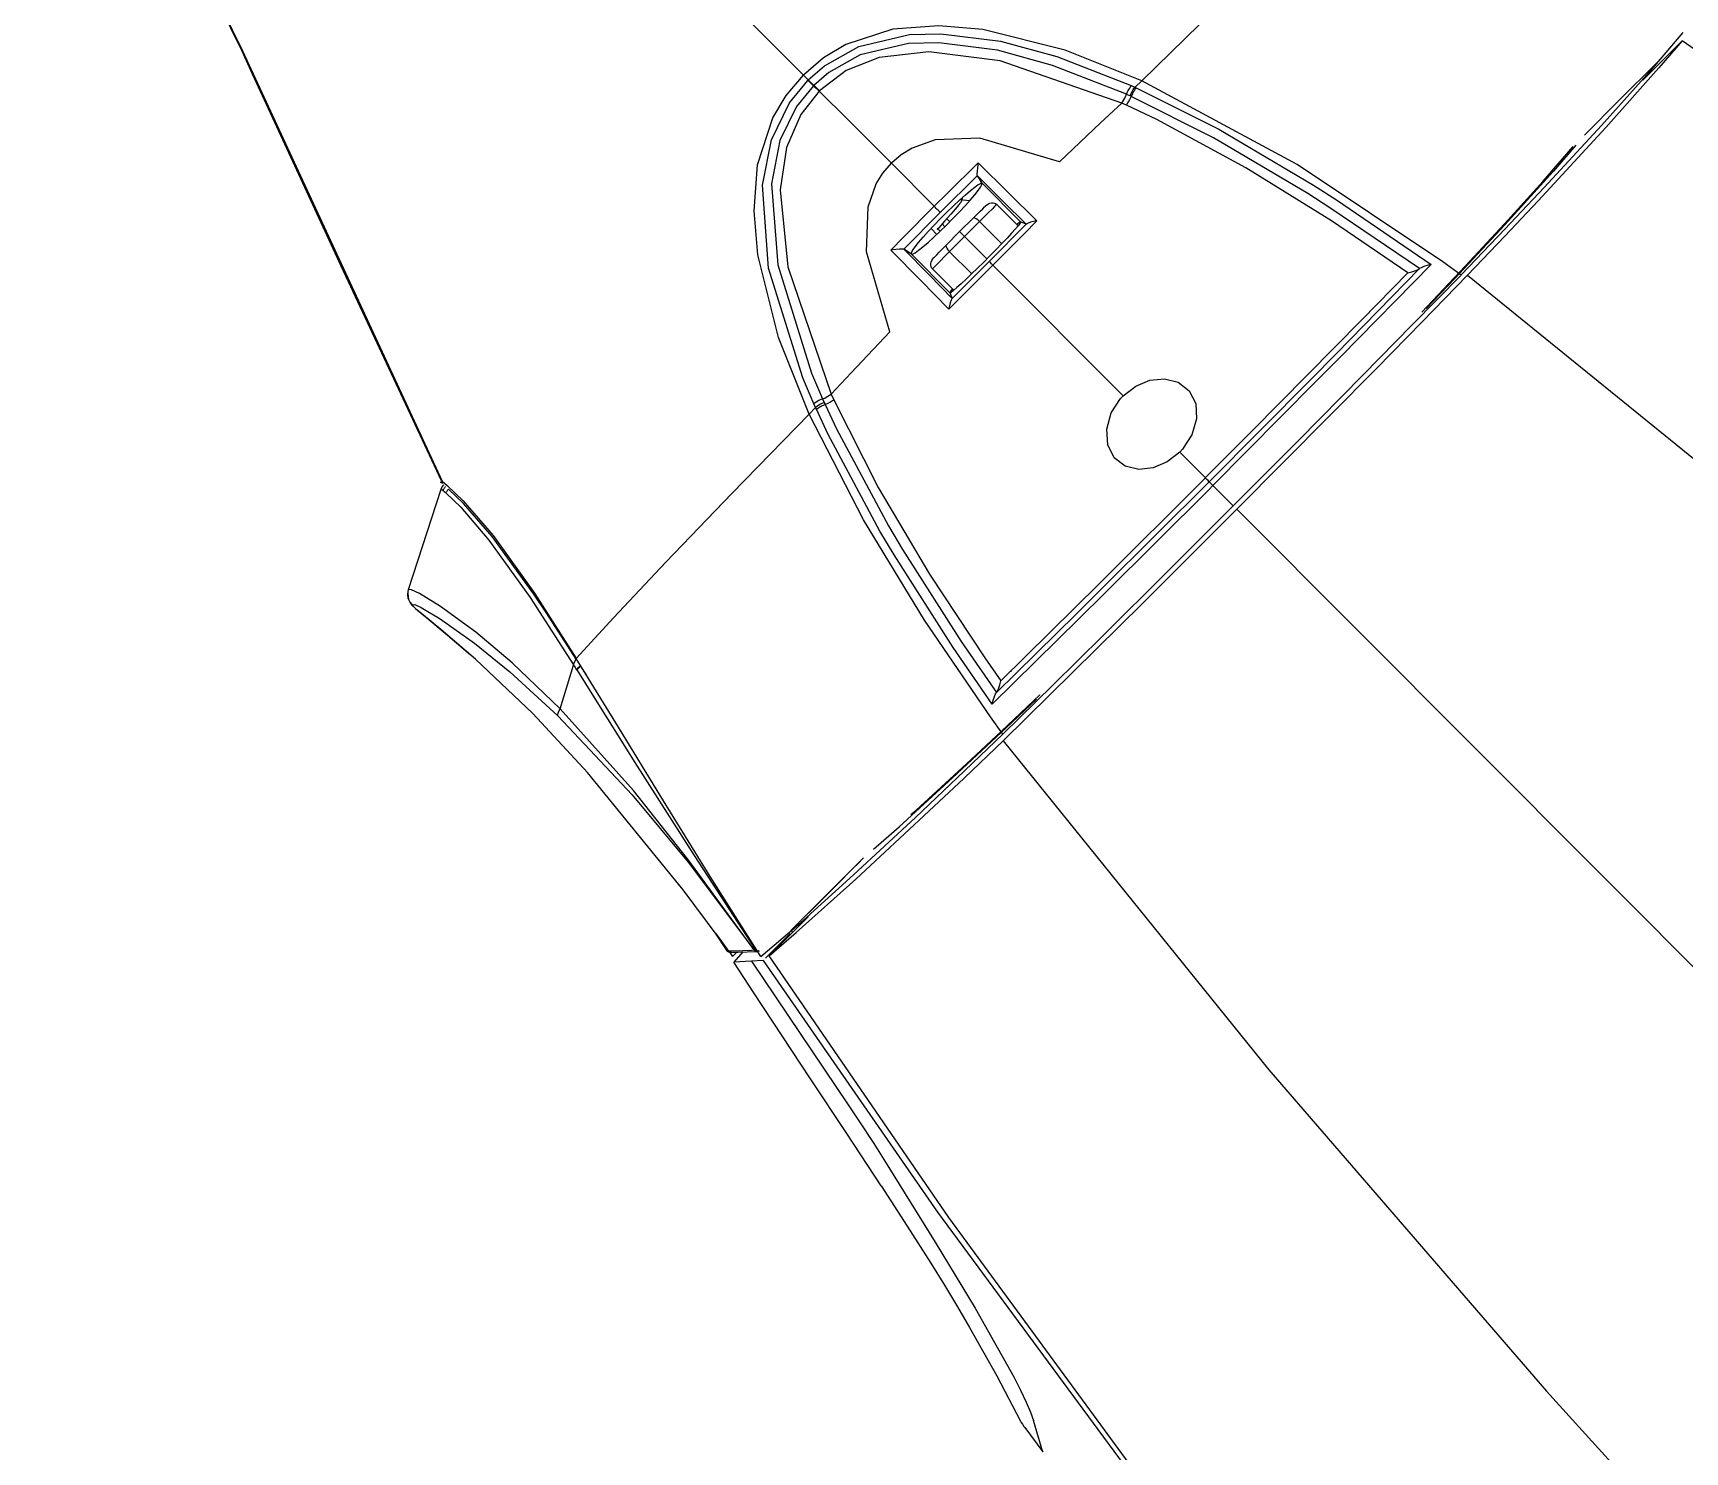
# Model space of a CAD drawing. Extents: x 45 to 722, y 209 to 689.
# Drawn here: x 58.7 to 121.1, y 463.8 to 517.4 of the extents above; entities that cross this region are included whole.
import ezdxf

# ---------------------------------------------------------------- set-up
doc = ezdxf.new("R2010")
doc.units = 0
doc.layers.add('7-10030_lineart', color=7, linetype='CONTINUOUS')

msp = doc.modelspace()

# ---------------------------------------------------------------- linework, layer by layer
at = {"layer": '7-10030_lineart', "color": 7}
for points in [[(87.788742, 515.785128), (78.03117, 525.560808), (70.29408, 533.312258)], [(74.122294, 500.467288), (70.331465, 508.579178), (66.984219, 515.829718), (66.574613, 516.713788), (58.689271, 532.733638)], [(58.720059, 532.731268), (66.597981, 516.703978), (74.141358, 500.453688)], [(100.5675, 515.573848), (103.84128, 518.776528), (106.44005, 521.278258), (108.38178, 523.110398), (109.76969, 524.383068)], [(100.56758, 515.573248), (97.671565, 516.724438), (94.564931, 517.506148), (92.904743, 517.654378), (91.165453, 517.521678), (89.394244, 516.943868), (88.551479, 516.436008), (87.788785, 515.785078)], [(99.991318, 515.063068), (97.199467, 516.154498), (95.11382, 516.728968), (92.897019, 517.008438), (91.754803, 516.979038), (89.933339, 516.555648), (88.746533, 515.890378), (88.184619, 515.402538), (88.145349, 515.439838), (88.092049, 515.489838), (88.030969, 515.546938), (87.968269, 515.605038), (87.968269, 515.605038), (88.5879, 516.144538), (89.875095, 516.868698), (91.79896, 517.320598), (92.980059, 517.352998), (95.23518, 517.072298), (97.357314, 516.491678), (100.17197, 515.394298)], [(121.00367, 517.401038), (119.64582, 515.800928), (117.93124, 513.889208), (115.7661, 511.547698), (114.27585, 509.966698), (112.62766, 508.241878)], [(99.812302, 514.733758), (99.812302, 514.733758), (95.223023, 516.331868), (92.518003, 516.672708), (90.646897, 516.457858), (89.402168, 515.961448), (88.396876, 515.196098), (88.384466, 515.207898), (88.314646, 515.275798), (88.255086, 515.333398), (88.206136, 515.381098), (88.184566, 515.402698)], [(120.98078, 517.085668), (120.10257, 516.059198), (118.08999, 513.808798), (115.53467, 511.039848), (114.27873, 509.703898), (112.87387, 508.232638)], [(119.49737, 515.599408), (120.98094, 517.085728)], [(140.4945, 503.189108), (130.83954, 510.278568), (120.98078, 517.085668)], [(120.02207, 516.258478), (118.60349, 514.838808), (117.28331, 513.517208)], [(88.000184, 502.982618), (86.851468, 505.884348), (86.070861, 508.996408), (85.923248, 510.660018), (86.055706, 512.402538), (86.632108, 514.176698), (87.139362, 515.021358), (87.788742, 515.785128)], [(88.17092, 515.388058), (87.526204, 514.602718), (86.901995, 513.313678), (86.585843, 511.678828), (86.814354, 508.627938), (88.095539, 504.530528), (88.509689, 503.561498), (88.446929, 503.537198), (88.364339, 503.495598), (88.271899, 503.441598), (88.179169, 503.381098), (87.762934, 504.356278), (86.472567, 508.500058), (86.24423, 511.629838), (86.580304, 513.349468), (87.257094, 514.740578), (87.953992, 515.590548)], [(87.788597, 515.784328), (87.968075, 515.604518)], [(87.953835, 515.589718), (87.968075, 515.604518), (87.968075, 515.604518)], [(88.170932, 515.388068), (88.131402, 515.425668), (88.078102, 515.475668), (88.016682, 515.532468), (87.953982, 515.590568)], [(88.18445, 515.402228), (88.1708, 515.387528)], [(88.170932, 515.387998), (88.192322, 515.367198), (88.223892, 515.337598), (88.260852, 515.302598), (88.302082, 515.264698), (88.344512, 515.224898), (88.387022, 515.185698), (89.484177, 514.086508), (91.1077, 512.459978)], [(99.991314, 515.063068), (100.015304, 515.126168), (100.057104, 515.208668), (100.111004, 515.301268), (100.172004, 515.394268)], [(100.171784, 515.393778), (100.308414, 515.332578), (100.308664, 515.332328)], [(100.57085, 515.571668), (100.31212, 515.331498)], [(112.63101, 508.239698), (111.93905, 508.736968), (106.4322, 512.408548), (100.57085, 515.571668)], [(88.387011, 515.185788), (88.387011, 515.185788), (87.691127, 514.302378), (87.152017, 513.049708), (86.909776, 511.459068), (87.197142, 508.545858), (88.839131, 503.740318), (88.839131, 503.740318)], [(88.396882, 515.196098), (88.386982, 515.185698), (88.386982, 515.185698)], [(99.81229, 514.733748), (99.8537, 514.796348), (99.89289, 514.859848), (99.92785, 514.922148), (99.95682, 514.978948), (99.97862, 515.028048), (99.99127, 515.063348)], [(99.987042, 514.655828), (100.042892, 514.741128), (100.066092, 514.778728), (100.117292, 514.870728), (100.153792, 514.948428), (100.166592, 514.984928)], [(100.126894, 515.001548), (99.99112, 515.062548)], [(100.166564, 514.983538), (100.126964, 515.001538), (100.151564, 515.064738), (100.192964, 515.146938), (100.247464, 515.239638), (100.308664, 515.332338)], [(100.34893, 515.315758), (100.31763, 515.270058), (100.28763, 515.223058), (100.25913, 515.175958), (100.23313, 515.130358), (100.21043, 515.087558), (100.19113, 515.048158), (100.17683, 515.013758), (100.16653, 514.984858)], [(111.05681, 508.481648), (107.70699, 510.757148), (106.83884, 511.314038), (103.27529, 513.421188), (100.16653, 514.984858)], [(100.31207, 515.331478), (100.35227, 515.313578)], [(100.35227, 515.313578), (103.47687, 513.744178), (107.0543, 511.631898), (107.92518, 511.073628), (111.50162, 508.641368)], [(99.812233, 514.734348), (99.010267, 513.984908), (97.458074, 512.519358)], [(99.987045, 514.655838), (99.812233, 514.734338)], [(110.61832, 508.322228), (107.72673, 510.288678), (104.50264, 512.290888), (101.13568, 514.111898), (99.987045, 514.655828)], [(97.458074, 512.519398), (94.450416, 513.401308), (92.75713, 513.341408), (91.889668, 513.034658), (91.480269, 512.779878), (91.107625, 512.460568)], [(111.147704, 506.840358), (112.785364, 508.575728), (114.268404, 510.178818), (115.723384, 511.785688), (116.867114, 513.098238)], [(116.96048, 513.137038), (116.11404, 512.166578), (114.2752, 510.140138), (112.38634, 508.110408), (111.30604, 506.971508)], [(88.839062, 503.740838), (89.586432, 504.543618), (91.049271, 506.098688), (90.168661, 509.111588), (90.228751, 510.808358), (90.534926, 511.677428), (90.789239, 512.087588), (91.107624, 512.460588)], [(92.72781, 510.837388), (91.107624, 512.460588)], [(92.727811, 510.837438), (92.727811, 510.837438), (93.214224, 511.323218), (94.381801, 512.480098)], [(94.38194, 512.479188), (94.38112, 512.475188), (94.35707, 512.295208), (94.34369, 512.153178), (94.33989, 512.065078), (94.34129, 512.017078), (94.34759, 511.992478)], [(94.381801, 512.480098), (95.532337, 511.342288), (96.604223, 510.282608)], [(91.863719, 509.026658), (91.912269, 509.031658), (92.002959, 509.081358), (92.133847, 509.173858), (92.299778, 509.305628), (92.495599, 509.473008), (92.714644, 509.669818), (92.949654, 509.889828), (93.192955, 510.125868), (93.436451, 510.369808), (93.672048, 510.613568), (93.891653, 510.849008), (94.08844, 511.068798), (94.255165, 511.264648), (94.387027, 511.431228), (94.479067, 511.562018), (94.529007, 511.653218), (94.534407, 511.701818)], [(91.864103, 509.078978), (91.913113, 509.169778), (92.005153, 509.300568), (92.137015, 509.467148), (92.304078, 509.663328), (92.500864, 509.883118), (92.720806, 510.118908), (92.956741, 510.362998), (93.200574, 510.607278), (93.444212, 510.843658), (93.67956, 511.064008), (93.898942, 511.261158), (94.094762, 511.428528), (94.260694, 511.560298), (94.391244, 511.652498), (94.482194, 511.701898)], [(94.349389, 511.989688), (92.958067, 510.605558)], [(94.347546, 511.992598), (94.349546, 511.989598)], [(96.221015, 510.174368), (96.199625, 510.160668), (95.317378, 511.033738), (94.348103, 511.991968), (94.347589, 511.992488)], [(94.34952, 511.989948), (94.514024, 511.733908)], [(94.482191, 511.701888), (94.513891, 511.733688)], [(94.514021, 511.733918), (94.534561, 511.702518)], [(94.534558, 511.702528), (95.989901, 510.244488)], [(93.787801, 511.164118), (93.786881, 511.150818), (93.776341, 511.094518), (93.755951, 511.038618), (93.726461, 510.984318), (93.688191, 510.934118)], [(94.060498, 511.043438), (93.704906, 511.078738)], [(91.088534, 509.180668), (91.570084, 509.669288), (92.727809, 510.837388)], [(92.95804, 510.605298), (91.576814, 509.211728)], [(92.95804, 510.605298), (92.94934, 510.614298), (92.93265, 510.630998), (92.90877, 510.654898), (92.87873, 510.684998), (92.84407, 510.719698), (92.80607, 510.757798), (92.76678, 510.797198), (92.72775, 510.836298)], [(93.691814, 510.930328), (93.690014, 510.928328), (93.640664, 510.871728), (93.525784, 510.740178), (93.349167, 510.538018), (93.116371, 510.271868), (92.83557, 509.950418)], [(94.440171, 510.262408), (94.377731, 510.320208), (94.315471, 510.364308), (94.259471, 510.390008), (94.214591, 510.394008), (94.193431, 510.384008), (94.192431, 510.383008)], [(94.192511, 510.382948), (94.340595, 510.527188), (94.46557, 510.649308), (94.56331, 510.744608), (94.63052, 510.810408), (94.66476, 510.843708), (94.66876, 510.847708)], [(95.089429, 510.904898), (95.089429, 510.904898), (95.069869, 510.885298), (95.010419, 510.827298), (94.913949, 510.732698), (94.783161, 510.604238), (94.622518, 510.446898), (94.437255, 510.264898)], [(94.665382, 510.851208), (94.716032, 510.893708), (94.771332, 510.927508), (94.829682, 510.951508), (94.888622, 510.964808), (94.946032, 510.966808), (94.999282, 510.957808), (95.047262, 510.937408), (95.087672, 510.906408)], [(95.894201, 510.098528), (95.08873, 510.905498)], [(92.82797, 509.776188), (92.606382, 509.998188)], [(92.953625, 509.896188), (92.837824, 510.012198)], [(93.130673, 510.065588), (93.024115, 510.172348)], [(93.182457, 509.371278), (93.680648, 509.883768)], [(93.318734, 510.246178), (93.198825, 510.366308)], [(95.966448, 510.189858), (95.899308, 510.103058), (95.793548, 509.978588), (95.651768, 509.820588), (95.479283, 509.633898), (95.281312, 509.424748), (95.063332, 509.199168), (94.832763, 508.964568), (94.596687, 508.728048), (94.362523, 508.497058), (94.137691, 508.279008), (93.928598, 508.080328), (93.742248, 507.907528), (93.584885, 507.765818), (93.460639, 507.659868), (93.373989, 507.592568)], [(93.680522, 509.884618), (93.684122, 509.880618), (93.694652, 509.870018), (93.711602, 509.853018), (93.734712, 509.829818), (93.762702, 509.801818), (93.794542, 509.769918), (93.829202, 509.735218), (93.865402, 509.698918)], [(93.680532, 509.884128), (94.192411, 510.383588)], [(94.441445, 510.261608), (93.865392, 509.699408)], [(94.440145, 510.262608), (94.441445, 510.261608)], [(95.281322, 509.420178), (94.441445, 510.261608)], [(94.946635, 508.613968), (94.893225, 508.667468), (94.849575, 508.711168), (94.820305, 508.740468), (94.807725, 508.753068), (96.205507, 510.159108), (96.221017, 510.174608)], [(96.604223, 510.282608), (96.121132, 509.795538), (94.946514, 508.614618)], [(95.989776, 510.244228), (95.952006, 510.228028), (95.871246, 510.167728), (95.844736, 510.146328)], [(95.966445, 510.189828), (96.011975, 510.235428)], [(96.011971, 510.235488), (95.989901, 510.244488)], [(96.199583, 510.161028), (96.011975, 510.235428)], [(96.604339, 510.281848), (96.600439, 510.281028), (96.526719, 510.268428), (96.367967, 510.232828), (96.271537, 510.201028), (96.221017, 510.174628)], [(93.281952, 506.954128), (92.223894, 508.027658), (91.088534, 509.180668)], [(91.574362, 509.214148), (91.549512, 509.220148), (91.501932, 509.222148), (91.413622, 509.218148), (91.2722, 509.205048), (91.092213, 509.180648), (91.088613, 509.180158)], [(91.57692, 509.212508), (91.57432, 509.214508)], [(91.574366, 509.214118), (91.57488, 509.213608), (92.53134, 508.242528), (93.402458, 507.358308), (93.388768, 507.336908)], [(91.832162, 509.047328), (91.576937, 509.212468)], [(92.718095, 508.893428), (92.722095, 508.897428), (92.755305, 508.931728), (92.820975, 508.999028), (92.916485, 509.097328), (93.038378, 509.222528), (93.182354, 509.370888)], [(93.182361, 509.371058), (93.181061, 509.370058), (93.171561, 509.349158), (93.175661, 509.303858), (93.201651, 509.248058), (93.245691, 509.185658), (93.303411, 509.123058)], [(93.865518, 509.698558), (93.304695, 509.121778), (93.303395, 509.122778)], [(94.718364, 508.844848), (93.865392, 509.699408)], [(91.864108, 509.078948), (91.832068, 509.046848)], [(91.863828, 509.027088), (91.832158, 509.047288)], [(91.863828, 509.027088), (93.319171, 507.569038), (93.328071, 507.546638)], [(92.662026, 508.471108), (92.630466, 508.511508), (92.608956, 508.559408), (92.599056, 508.613308), (92.600756, 508.671108), (92.613476, 508.730708), (92.637496, 508.789808), (92.671566, 508.845508), (92.714416, 508.897208)], [(93.300379, 509.125908), (93.118711, 508.940308), (92.961326, 508.779028), (92.833442, 508.648328), (92.739032, 508.551628), (92.681122, 508.492028), (92.661222, 508.472128)], [(94.946512, 508.614568), (94.946512, 508.614568), (94.460356, 508.128538), (93.281952, 506.954128)], [(94.144556, 508.280058), (93.304679, 509.121498)], [(93.38877, 507.336968), (93.40462, 507.352868), (94.807715, 508.752908)], [(99.869975, 503.681968), (94.946512, 508.614568)], [(111.50169, 508.641288), (108.08396, 505.163198), (107.12143, 504.188078), (103.25501, 500.291848), (103.19901, 500.347948), (103.15381, 500.393248), (103.12401, 500.423048), (103.11301, 500.434148), (106.949, 504.299378), (107.90511, 505.268078), (111.06057, 508.479808)], [(111.50168, 508.641338), (111.49768, 508.640518), (111.37965, 508.612818), (111.21456, 508.560618), (111.11566, 508.517118), (111.06046, 508.479818)], [(92.660516, 508.472778), (93.465987, 507.665808)], [(102.9675, 500.578618), (102.9675, 500.578618), (104.73154, 502.351588), (106.81361, 504.453978), (108.87765, 506.548088), (110.61823, 508.322258), (110.62223, 508.323078), (110.76562, 508.357178), (110.9212, 508.408078), (111.012, 508.450178), (111.0568, 508.481678)], [(104.02472, 499.520718), (106.48422, 501.995068), (108.91959, 504.459138), (110.78448, 506.354758), (112.63101, 508.239698)], [(104.15168, 499.391898), (105.92054, 501.168148), (107.68528, 502.948518), (109.42805, 504.715098), (111.15549, 506.474048), (112.87385, 508.232638), (125.27208, 498.181278), (137.39457, 487.664868), (152.49262, 473.918688), (167.39359, 459.821248), (182.24593, 445.366398), (196.95409, 430.744468), (254.98761, 372.603918), (335.13073, 292.311408), (335.5976, 292.038288), (337.85415, 291.248668), (340.57088, 290.093298)], [(93.388775, 507.337128), (93.362395, 507.286528), (93.331005, 507.190228), (93.295495, 507.031178), (93.282885, 506.957278), (93.282065, 506.953278)], [(93.416522, 507.713608), (93.395142, 507.687008), (93.335262, 507.606408), (93.319062, 507.568608)], [(93.328124, 507.546598), (93.402414, 507.358638)], [(93.373996, 507.592648), (93.328126, 507.546648)], [(111.138594, 506.831228), (111.147594, 506.840228)], [(99.869977, 503.681938), (100.34769, 504.047358), (100.8769, 504.263198), (101.42472, 504.319198), (101.94657, 504.191698), (102.36282, 503.871988), (102.60632, 503.389488), (102.63892, 502.804758), (102.45887, 502.199918), (102.10762, 501.665898), (101.99858, 501.549438)], [(88.509546, 503.560708), (88.571056, 503.422718)], [(88.509691, 503.561528), (88.545191, 503.573928), (88.594211, 503.595728), (88.650911, 503.624728), (88.713081, 503.659728), (88.776671, 503.698728), (88.839141, 503.740228)], [(88.602404, 503.352968), (88.638834, 503.365768), (88.716624, 503.402068), (88.808744, 503.453668), (88.882974, 503.500268), (88.931404, 503.532868)], [(88.839062, 503.740838), (88.931342, 503.532828)], [(88.931342, 503.532828), (90.608811, 500.216248), (92.550314, 496.941928), (94.636149, 493.779798), (95.238278, 492.913678)], [(101.99856, 501.549438), (101.52079, 501.179348), (100.99392, 500.957098), (100.45251, 500.896798), (99.939521, 501.020828), (99.527876, 501.337948), (99.281902, 501.821568), (99.242132, 502.413508), (99.416156, 503.029798), (99.766326, 503.570978), (99.869977, 503.682018)], [(88.000147, 502.983168), (85.083005, 499.992188), (82.592187, 497.400538), (80.612379, 495.299758), (79.207581, 493.764248)], [(95.322175, 490.898778), (94.854417, 491.551208), (92.364305, 495.203508), (90.050369, 498.992188), (88.003447, 502.980968), (88.24385, 503.240858)], [(88.240444, 503.241718), (88.240187, 503.241978), (88.179007, 503.380298)], [(88.571238, 503.422878), (88.507878, 503.398478), (88.425878, 503.356978), (88.333098, 503.302578), (88.240618, 503.241778)], [(88.27505, 503.169758), (88.24385, 503.240858)], [(88.271748, 503.171928), (88.317898, 503.202728), (88.364818, 503.232728), (88.411498, 503.261028), (88.457258, 503.286828), (88.499988, 503.309528), (88.539598, 503.328628), (88.573898, 503.342928), (88.602368, 503.352928), (89.030472, 502.437488), (90.997275, 498.768178), (91.525934, 497.878368), (93.751497, 494.399878), (95.079185, 492.474378)], [(94.921248, 492.030258), (93.438226, 494.178278), (91.208333, 497.667858), (90.678119, 498.561268), (88.705414, 502.247288), (88.275048, 503.169728)], [(88.57123, 503.422778), (88.57343, 503.417778), (88.60238, 503.351578)], [(102.96759, 500.578668), (101.99856, 501.549488)], [(74.077939, 500.408778), (74.128189, 500.459078)], [(74.177861, 500.366888), (74.077991, 500.408788)], [(74.122294, 500.467288), (74.141004, 500.452588)], [(74.13159, 500.462118), (74.12819, 500.459118)], [(74.148985, 500.427428), (74.128195, 500.459128)], [(74.141358, 500.453688), (74.325018, 500.294008), (74.940016, 499.717068), (76.065157, 498.408738), (77.62691, 496.228468), (79.194202, 493.785198)], [(94.918039, 492.031968), (94.91886, 492.035968), (94.94652, 492.154228), (94.99829, 492.319278), (95.04206, 492.418678), (95.07894, 492.473678), (98.096942, 495.449428), (99.063422, 496.406388), (103.1097, 500.435988)], [(95.238403, 492.913308), (98.956681, 496.582928), (102.96771, 500.578248)], [(103.1097, 500.435988), (103.0997, 500.445988), (103.0702, 500.475588), (103.0245, 500.521388), (102.9675, 500.578488)], [(78.604621, 491.855608), (78.604621, 491.855608), (76.781449, 493.599048), (75.4092, 494.748818), (74.079043, 495.722618), (73.285624, 496.213418), (72.986403, 496.355068), (72.876357, 496.360068), (72.876357, 496.360068), (74.106567, 500.155198)], [(74.106309, 500.155428), (74.144339, 500.238328), (74.201709, 500.313328)], [(74.106374, 500.155918), (74.106374, 500.155918), (74.107974, 500.154968), (74.117074, 500.148968), (74.137924, 500.132768), (74.178524, 500.098868), (74.216394, 500.066368), (74.251104, 500.036268), (74.289154, 500.002868)], [(74.17883, 500.102228), (74.18653, 500.122828), (74.19573, 500.143328), (74.20603, 500.163428), (74.21744, 500.183128), (74.23003, 500.202928), (74.24391, 500.221428), (74.25864, 500.239828), (74.26834, 500.251028)], [(74.289218, 500.003148), (74.846022, 499.472338), (75.911129, 498.228878), (77.468296, 496.059968), (79.107454, 493.514288)], [(74.289462, 500.006128), (74.297162, 500.026128), (74.306562, 500.046428), (74.316782, 500.065928), (74.328442, 500.085328), (74.341212, 500.104328), (74.354832, 500.123128), (74.369482, 500.140928), (74.379182, 500.152228)], [(79.209108, 493.739518), (78.067069, 495.500638), (77.601396, 496.192198), (76.025447, 498.362358), (74.947517, 499.616638), (74.384711, 500.154808), (74.384711, 500.154808)], [(103.25489, 500.291908), (103.25489, 500.291908), (103.09706, 500.133778), (99.176654, 496.230798), (98.204024, 495.267168), (94.921248, 492.030258)], [(104.02467, 499.520698), (103.25489, 500.291908)], [(104.02467, 499.520698), (101.55523, 497.056968), (99.095391, 494.616738), (97.203627, 492.748728), (95.322175, 490.898778)], [(104.15168, 499.391898), (102.37872, 497.619758), (100.60198, 495.852068), (98.838337, 494.105738), (97.082983, 492.375418), (95.327311, 490.653528)], [(104.15168, 499.391898), (113.12201, 490.404918), (122.53038, 480.979088), (130.27749, 473.217608), (138.37482, 465.105248)], [(73.026987, 495.790158), (72.922323, 495.893668), (72.860133, 496.030988), (72.844663, 496.190418), (72.876613, 496.359788)], [(72.852319, 496.264618), (72.850319, 496.256618), (72.845019, 496.215318), (72.865209, 495.991688), (72.928979, 495.859558), (73.002619, 495.770258), (73.134102, 495.647318), (73.635948, 495.229688), (74.255802, 494.718828), (75.203668, 493.908408), (75.420496, 493.709428)], [(85.933667, 482.739878), (85.913197, 482.739438), (85.831497, 482.736438), (85.503596, 482.726438), (84.956335, 482.709138), (84.60327, 483.200718), (83.251081, 485.029118), (79.637607, 489.457498), (77.562648, 491.678218), (75.401098, 493.732958), (74.095251, 494.852018), (73.441646, 495.389248), (73.189552, 495.601268), (73.055502, 495.726778), (73.025842, 495.785578), (73.027142, 495.790578), (73.111212, 495.793578), (73.353308, 495.680098), (74.067332, 495.253298), (75.357442, 494.341248), (76.692648, 493.260348), (78.51315, 491.589858), (81.31375, 488.616478), (83.436057, 486.062478), (85.933643, 482.739218)], [(79.10746, 493.514288), (79.14044, 493.624498), (79.20662, 493.736598)], [(79.194205, 493.785248), (79.207615, 493.763648)], [(79.206667, 493.736558), (79.209067, 493.739558)], [(86.176338, 482.509078), (85.216654, 484.012498), (84.267376, 485.521718), (83.327586, 487.034258), (82.396273, 488.549128), (80.798528, 491.168198), (79.207581, 493.764248)], [(78.604902, 491.857488), (79.106851, 493.512298), (79.107108, 493.512038), (79.126718, 493.480238), (79.168238, 493.414338), (79.209678, 493.347838), (79.216378, 493.337038), (79.219978, 493.331038), (79.223578, 493.325038)], [(79.10739, 493.514008), (79.106651, 493.511008)], [(79.364978, 493.486868), (79.342428, 493.468868), (79.320728, 493.450768), (79.299628, 493.432668), (79.279378, 493.414468), (79.260058, 493.396668), (79.241928, 493.378968), (79.225068, 493.362068), (79.209478, 493.345968)], [(79.379136, 493.466798), (79.356586, 493.448798), (79.334896, 493.430698), (79.313796, 493.412598), (79.293546, 493.394398), (79.274226, 493.376598), (79.255836, 493.359198), (79.238976, 493.342298), (79.223636, 493.325898)], [(79.223636, 493.325928), (81.422399, 489.830358), (83.662332, 486.315848), (85.974781, 482.759778)], [(79.590319, 493.140048), (79.379237, 493.467758), (79.379237, 493.467758), (79.379237, 493.467758)], [(95.079068, 492.474248), (95.110498, 492.519148), (95.152548, 492.610148), (95.203368, 492.766018), (95.237378, 492.909678), (95.238198, 492.913678)], [(95.609268, 493.279838), (95.624418, 493.264638)], [(95.619718, 493.289838), (95.638718, 493.270838)], [(91.849079, 487.869738), (92.040982, 488.038328), (93.947101, 489.781808), (95.254112, 491.001728), (96.711365, 492.383998)], [(96.711528, 492.377368), (96.720328, 492.386368)], [(78.51315, 491.589858), (78.50465, 491.630758), (78.51771, 491.690658), (78.55196, 491.767158), (78.60515, 491.856458)], [(85.974781, 482.759748), (85.965181, 482.755748), (85.935721, 482.742648), (85.881291, 482.818748), (83.454436, 486.134668), (81.371813, 488.777298), (78.605239, 491.857828), (78.605239, 491.857828)], [(90.43815, 486.564458), (91.401233, 487.407908), (93.423922, 489.250168), (95.449888, 491.142528), (96.586342, 492.224498)], [(86.176338, 482.509078), (87.773828, 483.869788), (89.682009, 485.587548), (92.019181, 487.756708), (93.597247, 489.249718), (95.318875, 490.900978)], [(233.9186, 321.854918), (164.09507, 391.849238), (161.49719, 394.454648), (158.89796, 397.058698), (150.49555, 405.493598), (148.89758, 407.110748), (147.30526, 408.733048), (144.14035, 411.998438), (142.56835, 413.641608), (141.00309, 415.291538), (124.44981, 433.486538), (112.14202, 447.998508), (100.36152, 462.981648), (93.285187, 472.654528), (86.491038, 482.531918), (87.515603, 483.411758), (89.761503, 485.427738), (92.525655, 487.988138), (93.859137, 489.246408), (95.327331, 490.653528)], [(95.327311, 490.653528), (105.36039, 478.232638), (115.85732, 466.087648), (129.5777, 450.961248), (143.64903, 436.032628), (158.07744, 421.153058), (172.67229, 406.417598), (230.70514, 348.276388), (310.84859, 267.984208)], [(87.316055, 483.491758), (88.733429, 484.913308), (90.052245, 486.235598)], [(87.976966, 484.144498), (89.118901, 485.288548), (89.593752, 485.764278), (89.937412, 486.108578)], [(87.974769, 484.018308), (86.491198, 482.531978)], [(84.465234, 483.391178), (84.545814, 483.282068), (84.601784, 483.204368), (84.955876, 482.711768)], [(84.956163, 482.708378), (84.955569, 482.708298), (84.930219, 482.712298), (84.903169, 482.717298), (84.466047, 483.384988)], [(86.359716, 482.439498), (87.292555, 483.374068)], [(87.316055, 483.491758), (87.369665, 483.411658)], [(84.981494, 482.671258), (84.972094, 482.672258), (84.945014, 482.681258), (84.921374, 482.696158), (84.903214, 482.717058)], [(85.026606, 482.669968), (85.025406, 482.669808), (84.997906, 482.677808), (84.974776, 482.692208), (84.955856, 482.711808)], [(85.052033, 482.667778), (85.026023, 482.669778), (84.998523, 482.677778), (84.975053, 482.691778), (84.956473, 482.711778)], [(84.98159, 482.675008), (85.02895, 482.669008)], [(84.985609, 482.696988), (85.108284, 482.502448)], [(85.051828, 482.667868), (85.310344, 482.675868), (86.029252, 482.696968)], [(85.278259, 482.672738), (85.108284, 482.502448)], [(85.501771, 482.681048), (85.159717, 482.292568)], [(85.823037, 482.329468), (85.159717, 482.292568)], [(86.272676, 482.351608), (85.820787, 482.325908)], [(85.820787, 482.325908), (89.476856, 476.906088)], [(85.935643, 482.741218), (85.933643, 482.739218)], [(86.03013, 482.697278), (86.00327, 482.699278), (85.97577, 482.707278), (85.95239, 482.721878), (85.93381, 482.741878)], [(86.08315, 482.707578), (86.06645, 482.702578), (86.03489, 482.697578), (86.00455, 482.699578), (85.97713, 482.708578), (85.95374, 482.723178), (85.93583, 482.743778)], [(86.121791, 482.721678), (86.105941, 482.716678), (86.073861, 482.712678), (86.043261, 482.714678), (86.015921, 482.723678), (85.992701, 482.739478), (85.974871, 482.760678)], [(86.082941, 482.707668), (86.093361, 482.711668), (86.122421, 482.721768)], [(86.272676, 482.351608), (92.846274, 472.852638), (100.257874, 462.819538), (109.718024, 450.769238), (119.965004, 438.470558), (130.294904, 426.715928), (140.929624, 415.216768)], [(90.728288, 473.845708), (89.42353, 475.828648), (88.058501, 477.885478), (85.909112, 481.140338), (85.159667, 482.292568)], [(89.476856, 476.906088), (89.684205, 476.600368), (89.884205, 476.300658), (90.442124, 475.439648), (90.950234, 474.639338), (92.76742, 471.722028), (94.269309, 469.232778), (95.729948, 466.636868), (95.988514, 466.127788), (96.19989, 465.681528), (96.360993, 465.301188), (96.471135, 464.988108)], [(90.728291, 473.845658), (91.708712, 472.329578), (92.596639, 470.925068), (93.111882, 470.091268), (93.601191, 469.283448), (94.063892, 468.500928), (95.094447, 466.676478), (95.986226, 464.961998)], [(95.986223, 464.962048), (96.013853, 464.914048), (96.058453, 464.845048), (96.116073, 464.762348), (96.149803, 464.716348)], [(96.825322, 463.791278), (96.471135, 464.988108)], [(96.1498, 464.716398), (96.825789, 463.799268)]]:
    msp.add_lwpolyline(points, dxfattribs=at)

doc.saveas('drawing.dxf')
